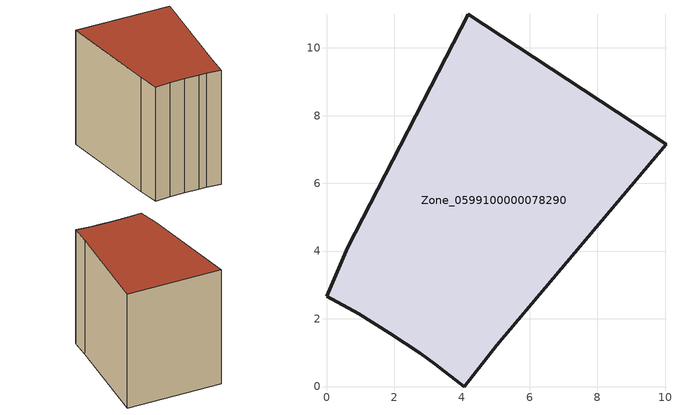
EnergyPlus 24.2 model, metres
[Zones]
Zone_0599100000078290
 floor ground (C_G): 5.03,1.21 4.07,0 3.21,0.66 2.77,0.98 1.87,1.58 0.95,2.15 0,2.67 0.63,4.11 4.19,10.99 10.03,7.15 z0
 wall outside (C_F): 0.95,2.15 1.87,1.58 2.77,0.98 3.21,0.66 4.07,0 5.03,1.21 10.03,7.15 4.19,10.99 0.63,4.11 0,2.67 0.95,2.15 z0:8.58
 roof outside (C_R): 5.03,1.21 10.03,7.15 4.19,10.99 0.63,4.11 0,2.67 0.95,2.15 1.87,1.58 2.77,0.98 3.21,0.66 4.07,0 z8.58
[BUILDING]
Pand.0599100000078290: North Axis=0; Terrain=City; Loads Convergence Tolerance Value=0.04; Temperature Convergence Tolerance Value=0.4; Solar Distribution=FullExterior; Maximum Number of Warmup Days=25; Minimum Number of Warmup Days=1
[Site:Location]
Rotterdam.The.Hague.AP_ZH_NLD Design_Conditions: Latitude=51.96; Longitude=4.45; Time Zone=1; Elevation=-4.5
[SITE:GROUNDTEMPERATURE:BUILDINGSURFACE]
18, 18, 18, 18, 18, 18, 18, 18, 18, 18, 18, 18
[MATERIAL] Thermal Absorptance=0.9; Solar Absorptance=0.7; Visible Absorptance=0.7
Name | Roughness | Thickness | Conductivity | Density | Specific Heat
G.TI.1992-2005 | MediumSmooth | 0.15 | 0.06 | 540 | 1210
F.TI.1992-2005 | Rough | 0.3 | 0.12 | 1920 | 840
R.TI.1992-2005 | MediumRough | 0.2 | 0.08 | 1500 | 1000
[CONSTRUCTION]
C_G: G.TI.1992-2005
C_F: F.TI.1992-2005
C_R: R.TI.1992-2005
[ZONE]
Zone_0599100000078290: Type=1; Multiplier=1; Ceiling Height=Autocalculate; Volume=Autocalculate; Floor Area=autocalculate; Part of Total Floor Area=Yes
[ZONEINFILTRATION:DESIGNFLOWRATE]
Infil_Zone_0599100000078290: Zone or ZoneList or Space or SpaceList=Zone_0599100000078290; Schedule=AlwaysOn; Design Flow Rate Calculation Method=Flow/Area; Flow Rate per Floor Area=0.0015; Constant Term Coefficient=1; Temperature Term Coefficient=0; Velocity Term Coefficient=0; Velocity Squared Term Coefficient=0
[HVACTEMPLATE:ZONE:IDEALLOADSAIRSYSTEM]
Zone_0599100000078290: Maximum Heating Supply Air Temperature=50; Minimum Cooling Supply Air Temperature=13; Maximum Heating Supply Air Humidity Ratio=0.0156; Minimum Cooling Supply Air Humidity Ratio=0.0077; Heating Limit=NoLimit; Cooling Limit=NoLimit; Dehumidification Control Type=ConstantSensibleHeatRatio; Cooling Sensible Heat Ratio=0.7; Dehumidification Setpoint=60; Humidification Control Type=None; Humidification Setpoint=30; Outdoor Air Method=None; Outdoor Air Flow Rate per Person=0.00944; Outdoor Air Flow Rate per Zone Floor Area=0; Outdoor Air Flow Rate per Zone=0; Demand Controlled Ventilation Type=None; Outdoor Air Economizer Type=NoEconomizer; Heat Recovery Type=None; Sensible Heat Recovery Effectiveness=0.7; Latent Heat Recovery Effectiveness=0.65
[ZONECONTROL:THERMOSTAT]
ThermostatControl_Zone_0599100000078290: Zone or ZoneList=Zone_0599100000078290; Control Type Schedule=DualSetpointControlType; Control 1=Thermostat_Zone_0599100000078290; Temperature Difference Between Cutout And Setpoint=0
[THERMOSTATSETPOINT:DUALSETPOINT]
Thermostat_Zone_0599100000078290: Heating Setpoint Temperature Schedule=HeatingSetpoint_Zone_0599100000078290; Cooling Setpoint Temperature Schedule=CoolingSetpoint_Zone_0599100000078290
[SCHEDULE:COMPACT]
HeatingSetpoint_Zone_0599100000078290: Through: 12/31, For: AllDays, Until: 24:00, 21
CoolingSetpoint_Zone_0599100000078290: Through: 12/31, For: AllDays, Until: 24:00, 24
DualSetpointControlType: Through: 12/31, For: AllDays, Until: 24:00, 4
AlwaysOn: Through: 12/31, For: AllDays, Until: 24:00, 1
